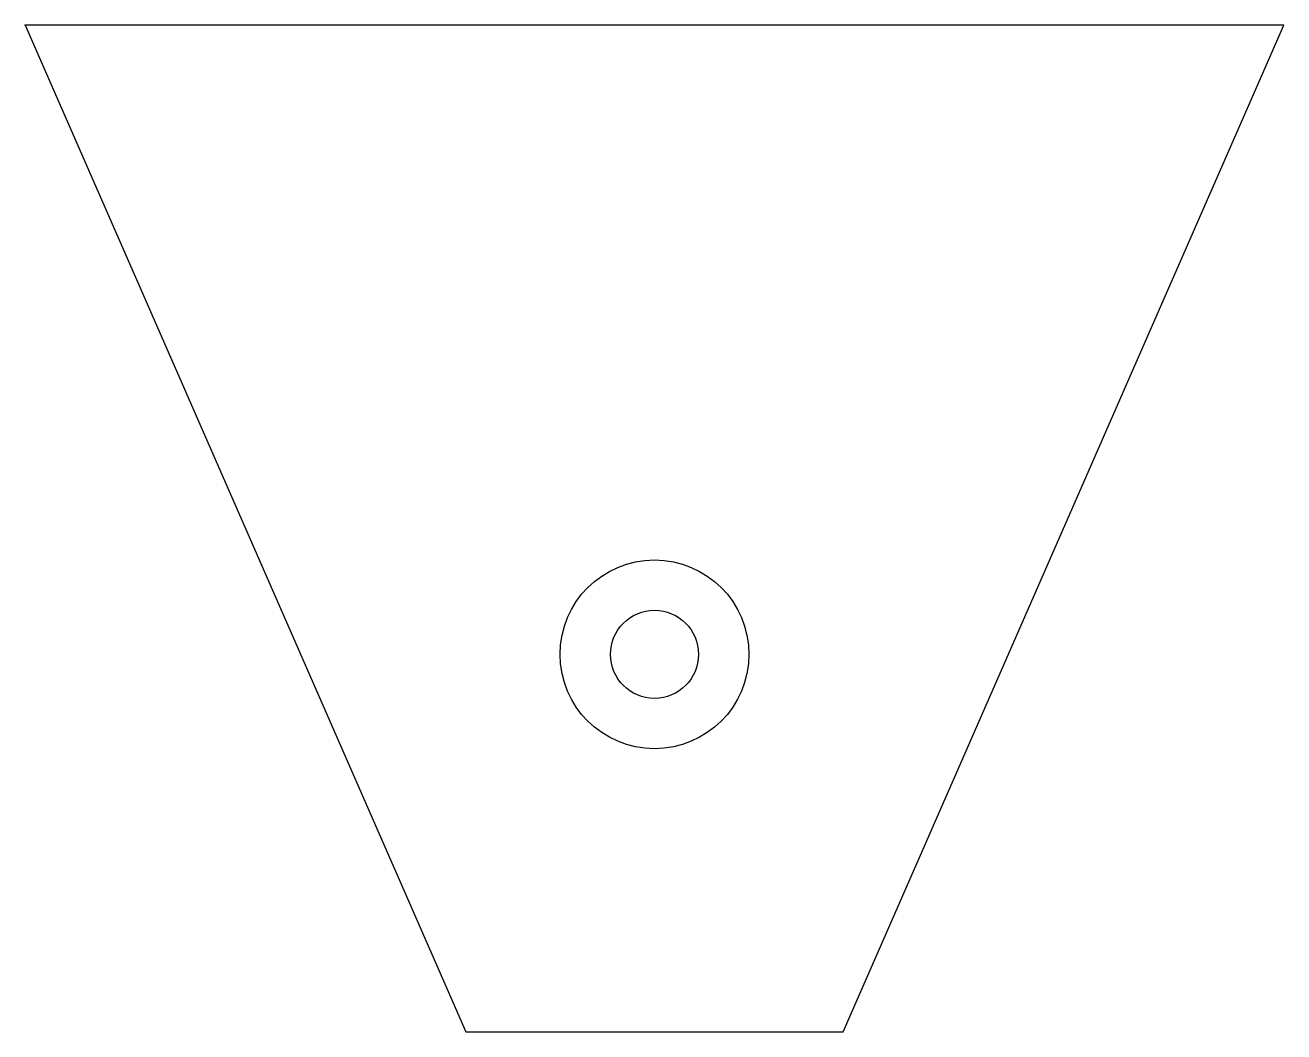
# Model space of a CAD drawing. Header units: millimetres. Extents: x 0 to 100, y -80 to 0.
import ezdxf

# ---------------------------------------------------------------- set-up
doc = ezdxf.new("R2010")
doc.units = ezdxf.units.MM
doc.layers.get('0').update_dxf_attribs({"linetype": 'CONTINUOUS'})

msp = doc.modelspace()

# ---------------------------------------------------------------- linework, layer by layer
msp.add_lwpolyline([(0, 0), (35, -80), (65, -80), (100, 0)], close=True)
for radius in [7.5, 3.5]:
    msp.add_circle((50, -50), radius)
msp.add_point((0, 0))

doc.saveas('drawing.dxf')
